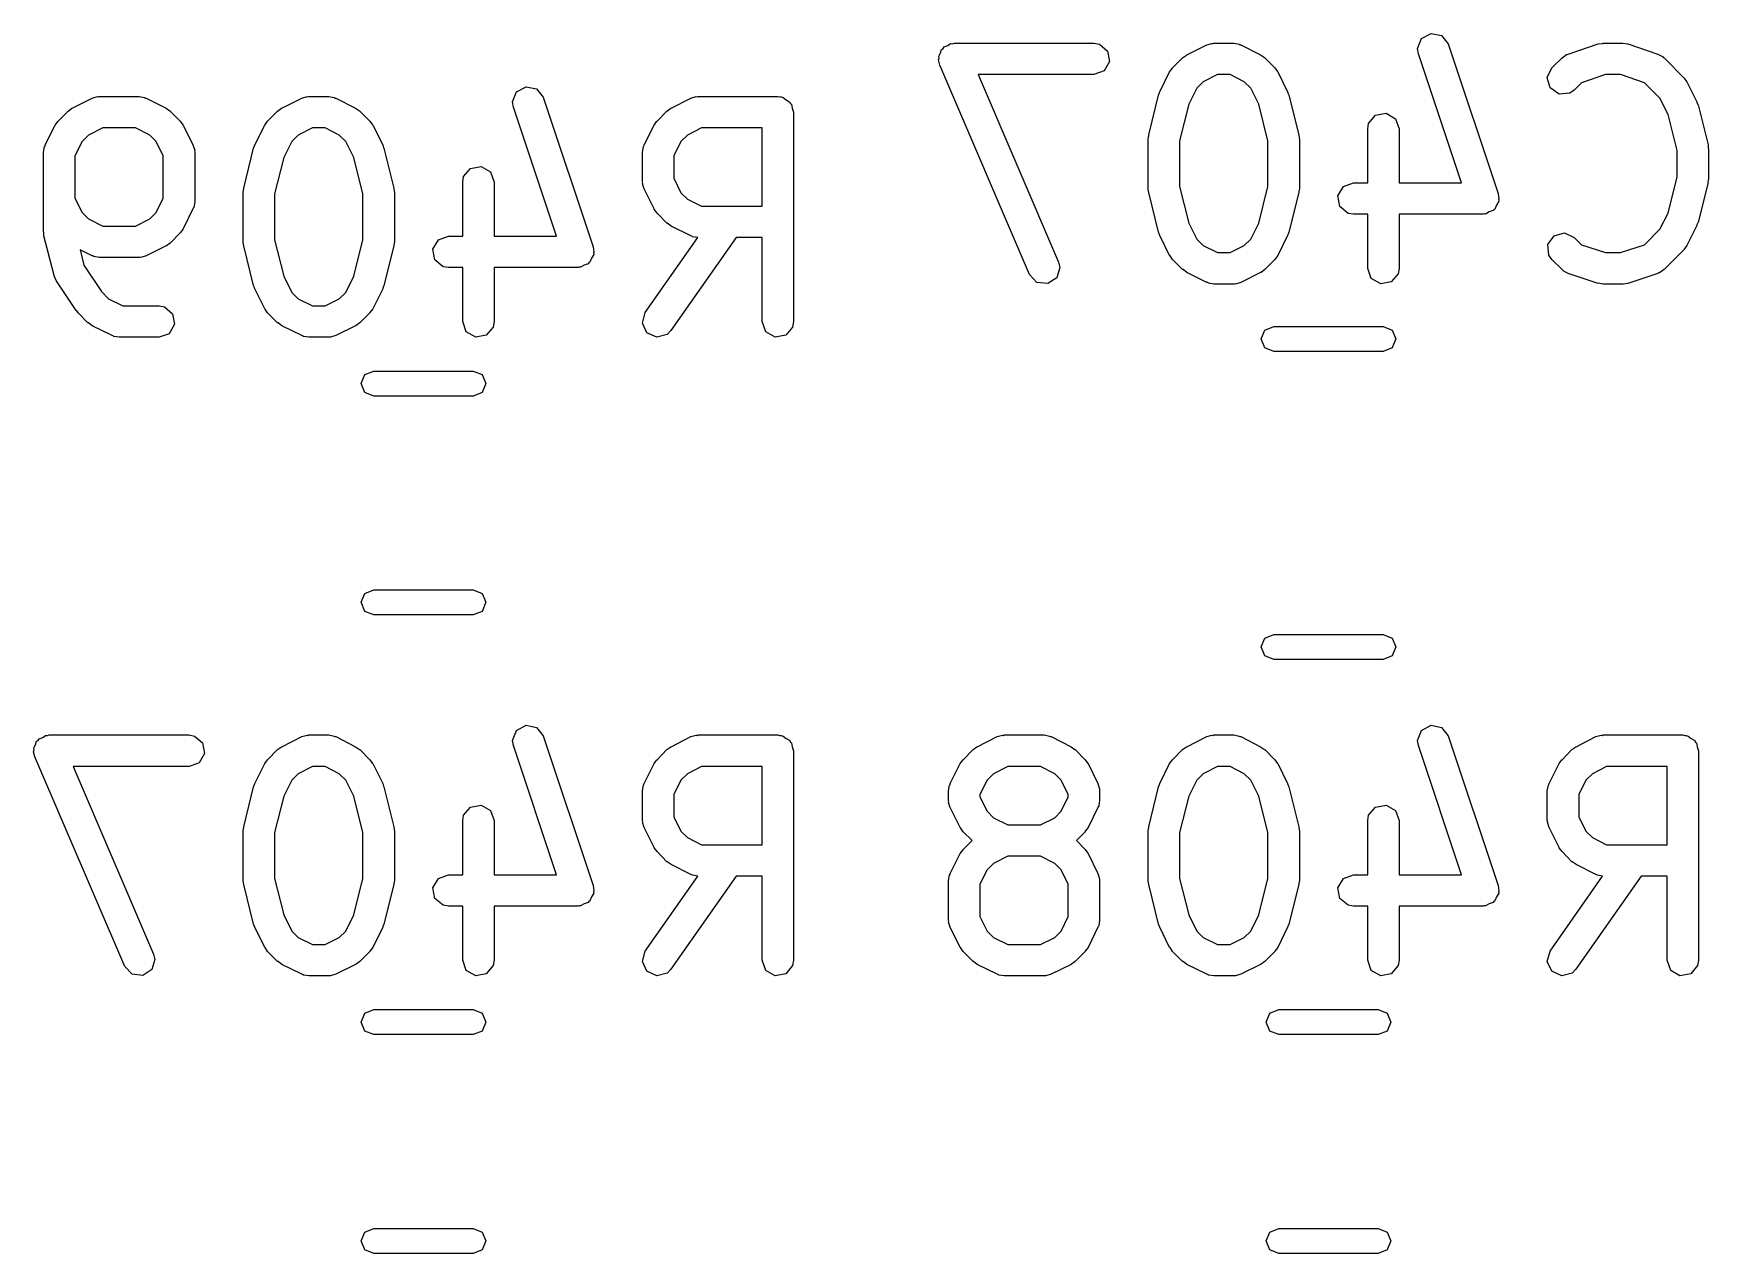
# Model space of a CAD drawing. Extents: x 123.3 to 169.7, y -142.3 to -47.
# Drawn here: x 159.68 to 167.68, y -136.47 to -130.65 of the extents above; entities that cross this region are included whole.
import ezdxf

# ---------------------------------------------------------------- set-up
doc = ezdxf.new("R2010")
doc.units = 0
doc.layers.add('BLACK', color=7, linetype='CONTINUOUS')

msp = doc.modelspace()

# ---------------------------------------------------------------- linework, layer by layer
at = {"layer": 'BLACK', "linetype": 'CONTINUOUS'}
for p, q in [((166.306, -130.673), (166.351, -130.649)), ((166.351, -130.649), (166.401, -130.659)), ((166.401, -130.659), (166.433, -130.699)), ((164.002, -130.757), (164.011, -130.742)), ((164.011, -130.742), (164.016, -130.725)), ((164.016, -130.725), (164.024, -130.721)), ((164.024, -130.721), (164.028, -130.713)), ((164.028, -130.713), (164.045, -130.707)), ((164.045, -130.707), (164.059, -130.697)), ((164.059, -130.697), (164.068, -130.698)), ((164.068, -130.698), (164.076, -130.695)), ((164.076, -130.695), (164.743, -130.695)), ((164.743, -130.695), (164.769, -130.7)), ((164.769, -130.7), (164.808, -130.733)), ((164.808, -130.733), (164.817, -130.783)), ((165.186, -130.751), (165.281, -130.703)), ((165.281, -130.703), (165.306, -130.696)), ((165.306, -130.696), (165.31, -130.697)), ((165.31, -130.697), (165.314, -130.695)), ((165.314, -130.695), (165.41, -130.695)), ((165.41, -130.695), (165.435, -130.7)), ((165.435, -130.7), (165.439, -130.703)), ((165.439, -130.703), (165.443, -130.703)), ((165.443, -130.703), (165.538, -130.751)), ((166.287, -130.721), (166.306, -130.673)), ((166.291, -130.746), (166.287, -130.721)), ((166.496, -131.362), (166.291, -130.746)), ((166.433, -130.699), (166.671, -131.413)), ((167.001, -130.75), (167.005, -130.747)), ((167.005, -130.747), (167.148, -130.699)), ((167.148, -130.699), (167.17, -130.696)), ((167.17, -130.696), (167.172, -130.695)), ((167.172, -130.695), (167.267, -130.695)), ((167.267, -130.695), (167.289, -130.699)), ((167.289, -130.699), (167.29, -130.699)), ((167.29, -130.699), (167.433, -130.747)), ((167.433, -130.747), (167.456, -130.759)), ((164.001, -130.775), (164.004, -130.766)), ((164.007, -130.8), (164.001, -130.775)), ((164.004, -130.766), (164.002, -130.757)), ((164.436, -131.8), (164.007, -130.8)), ((164.791, -130.828), (164.743, -130.845)), ((164.817, -130.783), (164.791, -130.828)), ((165.104, -130.832), (165.118, -130.814)), ((165.118, -130.813), (165.166, -130.765)), ((165.118, -130.814), (165.118, -130.813)), ((165.166, -130.765), (165.184, -130.752)), ((165.184, -130.752), (165.186, -130.751)), ((165.538, -130.751), (165.556, -130.764)), ((165.556, -130.764), (165.558, -130.765)), ((165.558, -130.765), (165.606, -130.813)), ((165.606, -130.813), (165.618, -130.831)), ((166.906, -130.859), (166.928, -130.813)), ((166.928, -130.813), (166.976, -130.765)), ((166.976, -130.765), (166.997, -130.75)), ((166.997, -130.75), (167.001, -130.75)), ((167.456, -130.759), (167.459, -130.763)), ((167.459, -130.763), (167.463, -130.765)), ((167.463, -130.765), (167.558, -130.86)), ((161.988, -130.927), (162.033, -130.903)), ((162.033, -130.903), (162.083, -130.913)), ((164.743, -130.845), (164.19, -130.845)), ((164.19, -130.845), (164.574, -131.741)), ((165.057, -130.927), (165.104, -130.832)), ((165.264, -130.88), (165.233, -130.91)), ((165.332, -130.845), (165.264, -130.88)), ((165.392, -130.845), (165.332, -130.845)), ((165.46, -130.88), (165.392, -130.845)), ((165.491, -130.91), (165.46, -130.88)), ((165.618, -130.831), (165.62, -130.832)), ((165.62, -130.832), (165.667, -130.927)), ((166.92, -130.909), (166.906, -130.859)), ((167.069, -130.884), (167.034, -130.919)), ((167.184, -130.845), (167.069, -130.884)), ((167.255, -130.845), (167.184, -130.845)), ((167.369, -130.884), (167.255, -130.845)), ((167.443, -130.958), (167.369, -130.884)), ((167.558, -130.86), (167.571, -130.879)), ((167.571, -130.879), (167.572, -130.88)), ((167.572, -130.88), (167.62, -130.975)), ((159.868, -131.005), (159.963, -130.957)), ((159.963, -130.957), (159.988, -130.95)), ((159.988, -130.95), (159.992, -130.951)), ((159.992, -130.951), (159.996, -130.949)), ((159.996, -130.949), (160.187, -130.949)), ((160.187, -130.949), (160.213, -130.954)), ((160.213, -130.954), (160.216, -130.957)), ((160.216, -130.957), (160.22, -130.957)), ((160.22, -130.957), (160.316, -131.005)), ((160.868, -131.005), (160.963, -130.957)), ((160.963, -130.957), (160.988, -130.95)), ((160.988, -130.95), (160.992, -130.951)), ((160.992, -130.951), (160.996, -130.949)), ((160.996, -130.949), (161.092, -130.949)), ((161.092, -130.949), (161.117, -130.954)), ((161.117, -130.954), (161.121, -130.957)), ((161.121, -130.957), (161.125, -130.957)), ((161.125, -130.957), (161.22, -131.005)), ((161.969, -130.975), (161.988, -130.927)), ((161.973, -131), (161.969, -130.975)), ((162.083, -130.913), (162.115, -130.953)), ((162.115, -130.953), (162.353, -131.667)), ((162.725, -131.005), (162.82, -130.957)), ((162.82, -130.957), (162.845, -130.95)), ((162.845, -130.95), (162.849, -130.951)), ((162.849, -130.951), (162.854, -130.949)), ((162.854, -130.949), (163.234, -130.949)), ((163.234, -130.949), (163.244, -130.951)), ((163.244, -130.951), (163.248, -130.951)), ((163.248, -130.951), (163.25, -130.952)), ((163.25, -130.952), (163.26, -130.954)), ((163.26, -130.954), (163.275, -130.966)), ((163.275, -130.966), (163.292, -130.976)), ((163.292, -130.976), (163.294, -130.983)), ((163.294, -130.983), (163.299, -130.987)), ((163.299, -130.987), (163.303, -131.006)), ((165.004, -131.133), (165.051, -130.943)), ((165.051, -130.943), (165.056, -130.931)), ((165.056, -130.931), (165.057, -130.927)), ((165.195, -130.987), (165.151, -131.161)), ((165.233, -130.91), (165.195, -130.987)), ((165.529, -130.987), (165.491, -130.91)), ((165.573, -131.161), (165.529, -130.987)), ((165.667, -130.927), (165.671, -130.94)), ((165.671, -130.94), (165.673, -130.943)), ((165.673, -130.943), (165.72, -131.133)), ((166.962, -130.938), (166.92, -130.909)), ((167.013, -130.934), (166.962, -130.938)), ((167.034, -130.919), (167.013, -130.934)), ((167.482, -131.035), (167.443, -130.958)), ((167.62, -130.975), (167.623, -130.987)), ((167.623, -130.987), (167.625, -130.99)), ((159.786, -131.086), (159.8, -131.068)), ((159.8, -131.067), (159.848, -131.019)), ((159.8, -131.068), (159.8, -131.067)), ((159.848, -131.019), (159.866, -131.006)), ((159.866, -131.006), (159.868, -131.005)), ((160.316, -131.005), (160.334, -131.018)), ((160.334, -131.018), (160.335, -131.019)), ((160.335, -131.019), (160.383, -131.067)), ((160.383, -131.067), (160.396, -131.085)), ((160.786, -131.086), (160.8, -131.068)), ((160.8, -131.067), (160.848, -131.019)), ((160.8, -131.068), (160.8, -131.067)), ((160.848, -131.019), (160.866, -131.006)), ((160.866, -131.006), (160.868, -131.005)), ((161.22, -131.005), (161.238, -131.018)), ((161.238, -131.018), (161.24, -131.019)), ((161.24, -131.019), (161.288, -131.067)), ((161.288, -131.067), (161.3, -131.085)), ((162.178, -131.616), (161.973, -131)), ((162.644, -131.086), (162.657, -131.068)), ((162.657, -131.068), (162.658, -131.067)), ((162.658, -131.067), (162.705, -131.019)), ((162.705, -131.019), (162.724, -131.006)), ((162.724, -131.006), (162.725, -131.005)), ((163.303, -131.006), (163.309, -131.024)), ((163.309, -131.024), (163.309, -132.024)), ((166.053, -131.078), (166.086, -131.039)), ((166.086, -131.039), (166.137, -131.03)), ((166.137, -131.03), (166.181, -131.056)), ((166.181, -131.056), (166.199, -131.104)), ((167.525, -131.208), (167.482, -131.035)), ((167.625, -130.99), (167.673, -131.181)), ((159.739, -131.181), (159.786, -131.086)), ((159.946, -131.134), (159.915, -131.164)), ((160.014, -131.099), (159.946, -131.134)), ((160.169, -131.099), (160.014, -131.099)), ((160.238, -131.134), (160.169, -131.099)), ((160.268, -131.164), (160.238, -131.134)), ((160.396, -131.085), (160.397, -131.086)), ((160.397, -131.086), (160.444, -131.181)), ((160.739, -131.181), (160.786, -131.086)), ((160.946, -131.134), (160.915, -131.164)), ((161.014, -131.099), (160.946, -131.134)), ((161.074, -131.099), (161.014, -131.099)), ((161.142, -131.134), (161.074, -131.099)), ((161.173, -131.164), (161.142, -131.134)), ((161.3, -131.085), (161.302, -131.086)), ((161.302, -131.086), (161.349, -131.181)), ((162.596, -131.181), (162.644, -131.086)), ((162.803, -131.134), (162.772, -131.164)), ((162.871, -131.099), (162.803, -131.134)), ((163.159, -131.099), (162.871, -131.099)), ((163.159, -131.473), (163.159, -131.099)), ((165.001, -131.151), (165.004, -131.137)), ((165.004, -131.137), (165.004, -131.133)), ((165.72, -131.133), (165.722, -131.148)), ((165.722, -131.148), (165.723, -131.151)), ((166.049, -131.104), (166.053, -131.078)), ((166.049, -131.362), (166.049, -131.104)), ((166.199, -131.104), (166.199, -131.362)), ((159.731, -131.215), (159.735, -131.189)), ((159.731, -131.596), (159.731, -131.215)), ((159.735, -131.189), (159.738, -131.186)), ((159.738, -131.186), (159.739, -131.181)), ((159.915, -131.164), (159.881, -131.233)), ((160.302, -131.233), (160.268, -131.164)), ((160.444, -131.181), (160.452, -131.206)), ((160.452, -131.206), (160.451, -131.211)), ((160.451, -131.211), (160.452, -131.215)), ((160.452, -131.215), (160.452, -131.453)), ((160.686, -131.387), (160.733, -131.197)), ((160.733, -131.197), (160.738, -131.185)), ((160.738, -131.185), (160.739, -131.181)), ((160.915, -131.164), (160.877, -131.241)), ((161.211, -131.241), (161.173, -131.164)), ((161.349, -131.181), (161.353, -131.194)), ((161.353, -131.194), (161.355, -131.197)), ((161.355, -131.197), (161.402, -131.387)), ((162.588, -131.215), (162.593, -131.189)), ((162.588, -131.358), (162.588, -131.215)), ((162.593, -131.189), (162.595, -131.186)), ((162.595, -131.186), (162.596, -131.181)), ((162.772, -131.164), (162.738, -131.233)), ((165.001, -131.389), (165.001, -131.151)), ((165.151, -131.161), (165.151, -131.38)), ((165.573, -131.38), (165.573, -131.161)), ((165.723, -131.151), (165.723, -131.389)), ((167.525, -131.333), (167.525, -131.208)), ((167.673, -131.181), (167.674, -131.196)), ((167.674, -131.196), (167.675, -131.199)), ((167.675, -131.199), (167.675, -131.342)), ((159.881, -131.233), (159.881, -131.435)), ((160.302, -131.435), (160.302, -131.233)), ((160.877, -131.241), (160.833, -131.415)), ((161.255, -131.415), (161.211, -131.241)), ((161.735, -131.332), (161.768, -131.293)), ((161.768, -131.293), (161.819, -131.284)), ((161.819, -131.284), (161.863, -131.31)), ((162.738, -131.233), (162.738, -131.34)), ((160.686, -131.391), (160.686, -131.387)), ((161.402, -131.387), (161.404, -131.402)), ((161.731, -131.358), (161.735, -131.332)), ((161.731, -131.616), (161.731, -131.358)), ((161.863, -131.31), (161.881, -131.358)), ((161.881, -131.358), (161.881, -131.616)), ((162.59, -131.362), (162.588, -131.358)), ((162.589, -131.366), (162.59, -131.362)), ((162.596, -131.391), (162.589, -131.366)), ((162.738, -131.34), (162.772, -131.409)), ((165.151, -131.38), (165.195, -131.554)), ((165.529, -131.554), (165.573, -131.38)), ((165.907, -131.424), (165.933, -131.38)), ((165.933, -131.38), (165.981, -131.362)), ((165.981, -131.362), (166.049, -131.362)), ((166.199, -131.362), (166.496, -131.362)), ((167.482, -131.506), (167.525, -131.333)), ((167.673, -131.36), (167.625, -131.55)), ((167.675, -131.342), (167.672, -131.357)), ((167.672, -131.357), (167.673, -131.36)), ((159.881, -131.435), (159.915, -131.504)), ((160.268, -131.504), (160.302, -131.435)), ((160.452, -131.453), (160.448, -131.479)), ((160.683, -131.405), (160.686, -131.391)), ((160.683, -131.643), (160.683, -131.405)), ((160.833, -131.415), (160.833, -131.634)), ((161.255, -131.634), (161.255, -131.415)), ((161.404, -131.402), (161.405, -131.405)), ((161.405, -131.405), (161.405, -131.643)), ((162.644, -131.486), (162.596, -131.391)), ((162.772, -131.409), (162.803, -131.439)), ((162.803, -131.439), (162.871, -131.473)), ((165.002, -131.393), (165.001, -131.389)), ((165.004, -131.408), (165.002, -131.393)), ((165.051, -131.598), (165.004, -131.408)), ((165.72, -131.408), (165.673, -131.598)), ((165.723, -131.389), (165.72, -131.404)), ((165.72, -131.404), (165.72, -131.408)), ((165.916, -131.475), (165.907, -131.424)), ((166.664, -131.468), (166.656, -131.487)), ((166.674, -131.45), (166.664, -131.468)), ((166.671, -131.413), (166.675, -131.439)), ((166.675, -131.439), (166.673, -131.444)), ((166.673, -131.444), (166.674, -131.45)), ((159.915, -131.504), (159.946, -131.534)), ((159.946, -131.534), (160.014, -131.568)), ((160.169, -131.568), (160.238, -131.534)), ((160.238, -131.534), (160.268, -131.504)), ((160.444, -131.486), (160.397, -131.582)), ((160.445, -131.482), (160.444, -131.486)), ((160.448, -131.479), (160.445, -131.482)), ((162.645, -131.488), (162.644, -131.486)), ((162.658, -131.506), (162.645, -131.488)), ((162.705, -131.554), (162.658, -131.506)), ((162.871, -131.473), (163.159, -131.473)), ((165.955, -131.508), (165.916, -131.475)), ((165.981, -131.512), (165.955, -131.508)), ((166.049, -131.512), (165.981, -131.512)), ((166.049, -131.77), (166.049, -131.512)), ((166.6, -131.512), (166.199, -131.512)), ((166.199, -131.512), (166.199, -131.77)), ((166.605, -131.51), (166.6, -131.512)), ((166.611, -131.511), (166.605, -131.51)), ((166.629, -131.501), (166.611, -131.511)), ((166.648, -131.494), (166.629, -131.501)), ((166.651, -131.49), (166.648, -131.494)), ((166.656, -131.487), (166.651, -131.49)), ((167.443, -131.583), (167.482, -131.506)), ((159.732, -131.599), (159.731, -131.596)), ((159.733, -131.614), (159.732, -131.599)), ((159.781, -131.804), (159.733, -131.614)), ((160.014, -131.568), (160.169, -131.568)), ((160.383, -131.601), (160.335, -131.649)), ((160.397, -131.582), (160.383, -131.6)), ((160.383, -131.6), (160.383, -131.601)), ((161.615, -131.634), (161.663, -131.616)), ((161.663, -131.616), (161.731, -131.616)), ((161.881, -131.616), (162.178, -131.616)), ((162.602, -131.981), (162.852, -131.623)), ((162.707, -131.554), (162.705, -131.554)), ((162.725, -131.568), (162.707, -131.554)), ((163.035, -131.623), (162.724, -132.067)), ((162.82, -131.615), (162.725, -131.568)), ((162.824, -131.616), (162.82, -131.615)), ((162.828, -131.619), (162.824, -131.616)), ((162.852, -131.623), (162.828, -131.619)), ((163.159, -131.623), (163.035, -131.623)), ((163.159, -132.024), (163.159, -131.623)), ((165.053, -131.601), (165.051, -131.598)), ((165.057, -131.613), (165.053, -131.601)), ((165.104, -131.709), (165.057, -131.613)), ((165.195, -131.554), (165.233, -131.631)), ((165.491, -131.631), (165.529, -131.554)), ((165.667, -131.613), (165.62, -131.709)), ((165.668, -131.61), (165.667, -131.613)), ((165.673, -131.598), (165.668, -131.61)), ((166.909, -131.656), (166.938, -131.614)), ((166.938, -131.614), (166.988, -131.6)), ((166.988, -131.6), (167.034, -131.622)), ((167.034, -131.622), (167.069, -131.657)), ((167.369, -131.657), (167.443, -131.583)), ((167.62, -131.566), (167.572, -131.661)), ((167.625, -131.55), (167.62, -131.562)), ((167.62, -131.562), (167.62, -131.566)), ((159.963, -131.711), (159.905, -131.681)), ((159.905, -131.681), (159.923, -131.755)), ((160.316, -131.663), (160.22, -131.711)), ((160.317, -131.662), (160.316, -131.663)), ((160.335, -131.649), (160.317, -131.662)), ((160.684, -131.647), (160.683, -131.643)), ((160.686, -131.662), (160.684, -131.647)), ((160.733, -131.852), (160.686, -131.662)), ((160.833, -131.634), (160.877, -131.808)), ((161.211, -131.808), (161.255, -131.634)), ((161.402, -131.662), (161.355, -131.852)), ((161.405, -131.643), (161.402, -131.658)), ((161.402, -131.658), (161.402, -131.662)), ((161.589, -131.678), (161.615, -131.634)), ((161.598, -131.729), (161.589, -131.678)), ((162.356, -131.704), (162.346, -131.722)), ((162.353, -131.667), (162.357, -131.693)), ((162.357, -131.693), (162.355, -131.698)), ((162.355, -131.698), (162.356, -131.704)), ((165.233, -131.631), (165.264, -131.661)), ((165.264, -131.661), (165.332, -131.695)), ((165.332, -131.695), (165.392, -131.695)), ((165.392, -131.695), (165.46, -131.661)), ((165.46, -131.661), (165.491, -131.631)), ((166.913, -131.707), (166.909, -131.656)), ((166.928, -131.728), (166.913, -131.707)), ((167.069, -131.657), (167.184, -131.695)), ((167.184, -131.695), (167.255, -131.695)), ((167.255, -131.695), (167.369, -131.657)), ((167.558, -131.681), (167.463, -131.776)), ((167.559, -131.679), (167.558, -131.681)), ((167.572, -131.661), (167.559, -131.679)), ((159.923, -131.755), (160.007, -131.881)), ((159.967, -131.711), (159.963, -131.711)), ((159.971, -131.714), (159.967, -131.711)), ((159.996, -131.718), (159.971, -131.714)), ((160.187, -131.718), (159.996, -131.718)), ((160.191, -131.717), (160.187, -131.718)), ((160.195, -131.718), (160.191, -131.717)), ((160.22, -131.711), (160.195, -131.718)), ((161.637, -131.762), (161.598, -131.729)), ((161.663, -131.766), (161.637, -131.762)), ((161.731, -131.766), (161.663, -131.766)), ((161.731, -132.024), (161.731, -131.766)), ((162.282, -131.766), (161.881, -131.766)), ((161.881, -131.766), (161.881, -132.024)), ((162.287, -131.764), (162.282, -131.766)), ((162.293, -131.765), (162.287, -131.764)), ((162.311, -131.755), (162.293, -131.765)), ((162.33, -131.749), (162.311, -131.755)), ((162.333, -131.744), (162.33, -131.749)), ((162.338, -131.741), (162.333, -131.744)), ((162.346, -131.722), (162.338, -131.741)), ((164.58, -131.766), (164.565, -131.815)), ((164.574, -131.741), (164.58, -131.766)), ((165.106, -131.71), (165.104, -131.709)), ((165.118, -131.728), (165.106, -131.71)), ((165.166, -131.776), (165.118, -131.728)), ((165.168, -131.776), (165.166, -131.776)), ((165.186, -131.79), (165.168, -131.776)), ((165.558, -131.776), (165.54, -131.789)), ((165.606, -131.728), (165.558, -131.776)), ((165.62, -131.709), (165.606, -131.727)), ((165.606, -131.727), (165.606, -131.728)), ((166.066, -131.819), (166.049, -131.77)), ((166.199, -131.77), (166.194, -131.796)), ((166.976, -131.776), (166.928, -131.728)), ((166.98, -131.778), (166.976, -131.776)), ((166.982, -131.782), (166.98, -131.778)), ((167.005, -131.794), (166.982, -131.782)), ((167.463, -131.776), (167.441, -131.791)), ((159.781, -131.805), (159.781, -131.804)), ((159.791, -131.828), (159.781, -131.805)), ((159.886, -131.971), (159.791, -131.828)), ((160.735, -131.855), (160.733, -131.852)), ((160.739, -131.867), (160.735, -131.855)), ((160.786, -131.963), (160.739, -131.867)), ((160.877, -131.808), (160.915, -131.885)), ((161.173, -131.885), (161.211, -131.808)), ((161.349, -131.867), (161.302, -131.963)), ((161.35, -131.864), (161.349, -131.867)), ((161.355, -131.852), (161.35, -131.864)), ((164.471, -131.837), (164.436, -131.8)), ((164.522, -131.843), (164.471, -131.837)), ((164.565, -131.815), (164.522, -131.843)), ((165.281, -131.837), (165.186, -131.79)), ((165.285, -131.838), (165.281, -131.837)), ((165.289, -131.841), (165.285, -131.838)), ((165.314, -131.845), (165.289, -131.841)), ((165.41, -131.845), (165.314, -131.845)), ((165.414, -131.844), (165.41, -131.845)), ((165.418, -131.845), (165.414, -131.844)), ((165.443, -131.837), (165.418, -131.845)), ((165.538, -131.79), (165.443, -131.837)), ((165.54, -131.789), (165.538, -131.79)), ((166.111, -131.844), (166.066, -131.819)), ((166.161, -131.835), (166.111, -131.844)), ((166.194, -131.796), (166.161, -131.835)), ((167.148, -131.842), (167.005, -131.794)), ((167.149, -131.841), (167.148, -131.842)), ((167.172, -131.845), (167.149, -131.841)), ((167.267, -131.845), (167.172, -131.845)), ((167.268, -131.845), (167.267, -131.845)), ((167.29, -131.842), (167.268, -131.845)), ((167.433, -131.794), (167.29, -131.842)), ((167.437, -131.791), (167.433, -131.794)), ((167.441, -131.791), (167.437, -131.791)), ((160.007, -131.881), (160.041, -131.915)), ((160.041, -131.915), (160.109, -131.949)), ((160.915, -131.885), (160.946, -131.915)), ((160.946, -131.915), (161.014, -131.949)), ((161.074, -131.949), (161.142, -131.915)), ((161.142, -131.915), (161.173, -131.885)), ((159.889, -131.973), (159.886, -131.971)), ((159.896, -131.982), (159.889, -131.973)), ((159.943, -132.03), (159.896, -131.982)), ((160.109, -131.949), (160.282, -131.949)), ((160.282, -131.949), (160.308, -131.954)), ((160.308, -131.954), (160.347, -131.987)), ((160.347, -131.987), (160.356, -132.037)), ((160.788, -131.964), (160.786, -131.963)), ((160.8, -131.982), (160.788, -131.964)), ((160.848, -132.03), (160.8, -131.982)), ((161.014, -131.949), (161.074, -131.949)), ((161.288, -131.982), (161.24, -132.03)), ((161.302, -131.963), (161.288, -131.981)), ((161.288, -131.981), (161.288, -131.982)), ((161.748, -132.073), (161.731, -132.024)), ((161.881, -132.024), (161.876, -132.05)), ((162.588, -132.031), (162.602, -131.981)), ((163.177, -132.073), (163.159, -132.024)), ((163.309, -132.024), (163.305, -132.05)), ((159.945, -132.03), (159.943, -132.03)), ((159.963, -132.044), (159.945, -132.03)), ((160.058, -132.091), (159.963, -132.044)), ((160.063, -132.092), (160.058, -132.091)), ((160.066, -132.095), (160.063, -132.092)), ((160.092, -132.099), (160.066, -132.095)), ((160.282, -132.099), (160.092, -132.099)), ((160.33, -132.082), (160.282, -132.099)), ((160.356, -132.037), (160.33, -132.082)), ((160.85, -132.03), (160.848, -132.03)), ((160.868, -132.044), (160.85, -132.03)), ((160.963, -132.091), (160.868, -132.044)), ((160.967, -132.092), (160.963, -132.091)), ((160.971, -132.095), (160.967, -132.092)), ((160.996, -132.099), (160.971, -132.095)), ((161.092, -132.099), (160.996, -132.099)), ((161.096, -132.098), (161.092, -132.099)), ((161.1, -132.099), (161.096, -132.098)), ((161.125, -132.091), (161.1, -132.099)), ((161.22, -132.044), (161.125, -132.091)), ((161.222, -132.043), (161.22, -132.044)), ((161.24, -132.03), (161.222, -132.043)), ((161.793, -132.098), (161.748, -132.073)), ((161.843, -132.089), (161.793, -132.098)), ((161.876, -132.05), (161.843, -132.089)), ((162.61, -132.077), (162.588, -132.031)), ((162.657, -132.099), (162.61, -132.077)), ((162.706, -132.086), (162.657, -132.099)), ((162.724, -132.067), (162.706, -132.086)), ((163.221, -132.098), (163.177, -132.073)), ((163.272, -132.089), (163.221, -132.098)), ((163.305, -132.05), (163.272, -132.089)), ((165.541, -132.107), (165.558, -132.065)), ((165.558, -132.149), (165.541, -132.107)), ((165.558, -132.065), (165.601, -132.047)), ((165.601, -132.047), (166.123, -132.047)), ((166.123, -132.047), (166.166, -132.065)), ((166.166, -132.065), (166.183, -132.107)), ((166.183, -132.107), (166.166, -132.149)), ((165.601, -132.167), (165.558, -132.149)), ((166.123, -132.167), (165.601, -132.167)), ((166.166, -132.149), (166.123, -132.167)), ((161.264, -132.277), (161.307, -132.26)), ((161.307, -132.26), (161.781, -132.26)), ((161.781, -132.26), (161.824, -132.277)), ((161.247, -132.32), (161.264, -132.277)), ((161.264, -132.362), (161.247, -132.32)), ((161.824, -132.277), (161.841, -132.32)), ((161.841, -132.32), (161.824, -132.362)), ((161.307, -132.38), (161.264, -132.362)), ((161.781, -132.38), (161.307, -132.38)), ((161.824, -132.362), (161.781, -132.38)), ((161.264, -133.322), (161.307, -133.304)), ((161.307, -133.304), (161.781, -133.304)), ((161.781, -133.304), (161.824, -133.322)), ((161.247, -133.364), (161.264, -133.322)), ((161.264, -133.407), (161.247, -133.364)), ((161.824, -133.322), (161.841, -133.364)), ((161.841, -133.364), (161.824, -133.407)), ((161.307, -133.424), (161.264, -133.407)), ((161.781, -133.424), (161.307, -133.424)), ((161.824, -133.407), (161.781, -133.424)), ((165.541, -133.577), (165.558, -133.535)), ((165.558, -133.535), (165.601, -133.517)), ((165.601, -133.517), (166.123, -133.517)), ((166.123, -133.517), (166.166, -133.535)), ((166.166, -133.535), (166.183, -133.577)), ((165.558, -133.619), (165.541, -133.577)), ((165.601, -133.637), (165.558, -133.619)), ((166.166, -133.619), (166.123, -133.637)), ((166.183, -133.577), (166.166, -133.619)), ((166.123, -133.637), (165.601, -133.637)), ((159.698, -134.027), (159.706, -134.023)), ((159.706, -134.023), (159.71, -134.015)), ((159.71, -134.015), (159.727, -134.009)), ((159.727, -134.009), (159.741, -133.999)), ((159.741, -133.999), (159.75, -134)), ((159.75, -134), (159.758, -133.997)), ((159.758, -133.997), (160.425, -133.997)), ((160.425, -133.997), (160.451, -134.002)), ((160.451, -134.002), (160.49, -134.035)), ((160.868, -134.053), (160.963, -134.005)), ((160.963, -134.005), (160.988, -133.998)), ((160.988, -133.998), (160.992, -133.999)), ((160.992, -133.999), (160.996, -133.997)), ((160.996, -133.997), (161.092, -133.997)), ((161.092, -133.997), (161.117, -134.002)), ((161.117, -134.002), (161.121, -134.005)), ((161.121, -134.005), (161.125, -134.005)), ((161.125, -134.005), (161.22, -134.053)), ((161.969, -134.023), (161.988, -133.975)), ((161.973, -134.048), (161.969, -134.023)), ((161.988, -133.975), (162.033, -133.951)), ((162.033, -133.951), (162.083, -133.961)), ((162.083, -133.961), (162.115, -134.001)), ((162.115, -134.001), (162.353, -134.715)), ((162.725, -134.053), (162.82, -134.005)), ((162.82, -134.005), (162.845, -133.998)), ((162.845, -133.998), (162.849, -133.999)), ((162.849, -133.999), (162.854, -133.997)), ((162.854, -133.997), (163.234, -133.997)), ((163.234, -133.997), (163.244, -133.999)), ((163.244, -133.999), (163.248, -133.999)), ((163.248, -133.999), (163.25, -134)), ((163.25, -134), (163.26, -134.002)), ((163.26, -134.002), (163.275, -134.014)), ((163.275, -134.014), (163.292, -134.024)), ((163.292, -134.024), (163.294, -134.031)), ((164.186, -134.053), (164.281, -134.005)), ((164.281, -134.005), (164.306, -133.998)), ((164.306, -133.998), (164.31, -133.999)), ((164.31, -133.999), (164.314, -133.997)), ((164.314, -133.997), (164.505, -133.997)), ((164.505, -133.997), (164.531, -134.002)), ((164.531, -134.002), (164.534, -134.005)), ((164.534, -134.005), (164.538, -134.005)), ((164.538, -134.005), (164.634, -134.053)), ((165.186, -134.053), (165.281, -134.005)), ((165.281, -134.005), (165.306, -133.998)), ((165.306, -133.998), (165.31, -133.999)), ((165.31, -133.999), (165.314, -133.997)), ((165.314, -133.997), (165.41, -133.997)), ((165.41, -133.997), (165.435, -134.002)), ((165.435, -134.002), (165.439, -134.005)), ((165.439, -134.005), (165.443, -134.005)), ((165.443, -134.005), (165.538, -134.053)), ((166.287, -134.023), (166.306, -133.975)), ((166.291, -134.048), (166.287, -134.023)), ((166.306, -133.975), (166.351, -133.951)), ((166.351, -133.951), (166.401, -133.961)), ((166.401, -133.961), (166.433, -134.001)), ((166.433, -134.001), (166.671, -134.715)), ((167.043, -134.053), (167.138, -134.005)), ((167.138, -134.005), (167.163, -133.998)), ((167.163, -133.998), (167.167, -133.999)), ((167.167, -133.999), (167.172, -133.997)), ((167.172, -133.997), (167.552, -133.997)), ((167.552, -133.997), (167.562, -133.999)), ((167.562, -133.999), (167.565, -133.999)), ((167.565, -133.999), (167.568, -134)), ((167.568, -134), (167.578, -134.002)), ((167.578, -134.002), (167.593, -134.014)), ((167.593, -134.014), (167.61, -134.024)), ((167.61, -134.024), (167.612, -134.031)), ((159.683, -134.077), (159.686, -134.068)), ((159.689, -134.102), (159.683, -134.077)), ((159.684, -134.059), (159.693, -134.044)), ((159.686, -134.068), (159.684, -134.059)), ((160.118, -135.102), (159.689, -134.102)), ((159.693, -134.044), (159.698, -134.027)), ((160.499, -134.085), (160.473, -134.13)), ((160.49, -134.035), (160.499, -134.085)), ((160.8, -134.115), (160.848, -134.067)), ((160.848, -134.067), (160.866, -134.054)), ((160.866, -134.054), (160.868, -134.053)), ((161.22, -134.053), (161.238, -134.066)), ((161.238, -134.066), (161.24, -134.067)), ((161.24, -134.067), (161.288, -134.115)), ((162.178, -134.664), (161.973, -134.048)), ((162.658, -134.115), (162.705, -134.067)), ((162.705, -134.067), (162.724, -134.054)), ((162.724, -134.054), (162.725, -134.053)), ((163.294, -134.031), (163.299, -134.035)), ((163.299, -134.035), (163.303, -134.054)), ((163.303, -134.054), (163.309, -134.072)), ((163.309, -134.072), (163.309, -135.072)), ((164.118, -134.115), (164.166, -134.067)), ((164.166, -134.067), (164.184, -134.054)), ((164.184, -134.054), (164.186, -134.053)), ((164.634, -134.053), (164.652, -134.066)), ((164.652, -134.066), (164.653, -134.067)), ((164.653, -134.067), (164.701, -134.115)), ((165.118, -134.115), (165.166, -134.067)), ((165.166, -134.067), (165.184, -134.054)), ((165.184, -134.054), (165.186, -134.053)), ((165.538, -134.053), (165.556, -134.066)), ((165.556, -134.066), (165.558, -134.067)), ((165.558, -134.067), (165.606, -134.115)), ((166.496, -134.664), (166.291, -134.048)), ((166.976, -134.115), (167.023, -134.067)), ((167.023, -134.067), (167.042, -134.054)), ((167.042, -134.054), (167.043, -134.053)), ((167.612, -134.031), (167.617, -134.035)), ((167.617, -134.035), (167.621, -134.054)), ((167.621, -134.054), (167.627, -134.072)), ((167.627, -134.072), (167.627, -135.072)), ((160.425, -134.147), (159.872, -134.147)), ((159.872, -134.147), (160.256, -135.043)), ((160.473, -134.13), (160.425, -134.147)), ((160.739, -134.229), (160.786, -134.134)), ((160.786, -134.134), (160.8, -134.116)), ((160.8, -134.116), (160.8, -134.115)), ((160.946, -134.182), (160.915, -134.212)), ((161.014, -134.147), (160.946, -134.182)), ((161.074, -134.147), (161.014, -134.147)), ((161.142, -134.182), (161.074, -134.147)), ((161.173, -134.212), (161.142, -134.182)), ((161.288, -134.115), (161.3, -134.133)), ((161.3, -134.133), (161.302, -134.134)), ((161.302, -134.134), (161.349, -134.229)), ((162.596, -134.229), (162.644, -134.134)), ((162.644, -134.134), (162.657, -134.116)), ((162.657, -134.116), (162.658, -134.115)), ((162.803, -134.182), (162.772, -134.212)), ((162.871, -134.147), (162.803, -134.182)), ((163.159, -134.147), (162.871, -134.147)), ((163.159, -134.521), (163.159, -134.147)), ((164.057, -134.229), (164.104, -134.134)), ((164.104, -134.134), (164.118, -134.116)), ((164.118, -134.116), (164.118, -134.115)), ((164.264, -134.182), (164.233, -134.212)), ((164.332, -134.147), (164.264, -134.182)), ((164.487, -134.147), (164.332, -134.147)), ((164.556, -134.182), (164.487, -134.147)), ((164.586, -134.212), (164.556, -134.182)), ((164.701, -134.115), (164.714, -134.133)), ((164.714, -134.133), (164.715, -134.134)), ((164.715, -134.134), (164.762, -134.229)), ((165.057, -134.229), (165.104, -134.134)), ((165.104, -134.134), (165.118, -134.116)), ((165.118, -134.116), (165.118, -134.115)), ((165.264, -134.182), (165.233, -134.212)), ((165.332, -134.147), (165.264, -134.182)), ((165.392, -134.147), (165.332, -134.147)), ((165.46, -134.182), (165.392, -134.147)), ((165.491, -134.212), (165.46, -134.182)), ((165.606, -134.115), (165.618, -134.133)), ((165.618, -134.133), (165.62, -134.134)), ((165.62, -134.134), (165.667, -134.229)), ((166.914, -134.229), (166.962, -134.134)), ((166.962, -134.134), (166.975, -134.116)), ((166.975, -134.116), (166.976, -134.115)), ((167.121, -134.182), (167.09, -134.212)), ((167.189, -134.147), (167.121, -134.182)), ((167.477, -134.147), (167.189, -134.147)), ((167.477, -134.521), (167.477, -134.147)), ((160.686, -134.435), (160.733, -134.245)), ((160.733, -134.245), (160.738, -134.233)), ((160.738, -134.233), (160.739, -134.229)), ((160.915, -134.212), (160.877, -134.289)), ((161.211, -134.289), (161.173, -134.212)), ((161.349, -134.229), (161.353, -134.242)), ((161.353, -134.242), (161.355, -134.245)), ((161.355, -134.245), (161.402, -134.435)), ((162.588, -134.263), (162.593, -134.237)), ((162.588, -134.406), (162.588, -134.263)), ((162.593, -134.237), (162.595, -134.234)), ((162.595, -134.234), (162.596, -134.229)), ((162.772, -134.212), (162.738, -134.281)), ((164.049, -134.263), (164.053, -134.237)), ((164.049, -134.31), (164.049, -134.263)), ((164.053, -134.237), (164.056, -134.234)), ((164.056, -134.234), (164.057, -134.229)), ((164.233, -134.212), (164.199, -134.281)), ((164.62, -134.281), (164.586, -134.212)), ((164.762, -134.229), (164.77, -134.254)), ((164.77, -134.254), (164.769, -134.259)), ((164.769, -134.259), (164.77, -134.263)), ((164.77, -134.263), (164.77, -134.31)), ((165.004, -134.435), (165.051, -134.245)), ((165.051, -134.245), (165.056, -134.233)), ((165.056, -134.233), (165.057, -134.229)), ((165.233, -134.212), (165.195, -134.289)), ((165.529, -134.289), (165.491, -134.212)), ((165.667, -134.229), (165.671, -134.242)), ((165.671, -134.242), (165.673, -134.245)), ((165.673, -134.245), (165.72, -134.435)), ((166.906, -134.263), (166.911, -134.237)), ((166.906, -134.406), (166.906, -134.263)), ((166.911, -134.237), (166.913, -134.234)), ((166.913, -134.234), (166.914, -134.229)), ((167.09, -134.212), (167.056, -134.281)), ((160.877, -134.289), (160.833, -134.463)), ((161.255, -134.463), (161.211, -134.289)), ((161.735, -134.38), (161.768, -134.341)), ((161.768, -134.341), (161.819, -134.332)), ((161.819, -134.332), (161.863, -134.358)), ((162.738, -134.281), (162.738, -134.388)), ((164.05, -134.315), (164.049, -134.31)), ((164.049, -134.319), (164.05, -134.315)), ((164.057, -134.344), (164.049, -134.319)), ((164.104, -134.439), (164.057, -134.344)), ((164.199, -134.281), (164.199, -134.293)), ((164.199, -134.293), (164.233, -134.361)), ((164.586, -134.361), (164.62, -134.293)), ((164.62, -134.293), (164.62, -134.281)), ((164.762, -134.344), (164.715, -134.439)), ((164.763, -134.34), (164.762, -134.344)), ((164.766, -134.336), (164.763, -134.34)), ((164.77, -134.31), (164.766, -134.336)), ((165.195, -134.289), (165.151, -134.463)), ((165.573, -134.463), (165.529, -134.289)), ((166.053, -134.38), (166.086, -134.341)), ((166.086, -134.341), (166.137, -134.332)), ((166.137, -134.332), (166.181, -134.358)), ((167.056, -134.281), (167.056, -134.388)), ((161.731, -134.406), (161.735, -134.38)), ((161.731, -134.664), (161.731, -134.406)), ((161.863, -134.358), (161.881, -134.406)), ((161.881, -134.406), (161.881, -134.664)), ((162.59, -134.41), (162.588, -134.406)), ((162.589, -134.414), (162.59, -134.41)), ((162.596, -134.439), (162.589, -134.414)), ((162.738, -134.388), (162.772, -134.457)), ((164.233, -134.361), (164.264, -134.392)), ((164.264, -134.392), (164.332, -134.426)), ((164.487, -134.426), (164.556, -134.392)), ((164.556, -134.392), (164.586, -134.361)), ((166.049, -134.406), (166.053, -134.38)), ((166.049, -134.664), (166.049, -134.406)), ((166.181, -134.358), (166.199, -134.406)), ((166.199, -134.406), (166.199, -134.664)), ((166.908, -134.41), (166.906, -134.406)), ((166.907, -134.414), (166.908, -134.41)), ((166.914, -134.439), (166.907, -134.414)), ((167.056, -134.388), (167.09, -134.457)), ((160.683, -134.453), (160.686, -134.439)), ((160.683, -134.691), (160.683, -134.453)), ((160.686, -134.439), (160.686, -134.435)), ((160.833, -134.463), (160.833, -134.682)), ((161.255, -134.682), (161.255, -134.463)), ((161.402, -134.435), (161.404, -134.45)), ((161.404, -134.45), (161.405, -134.453)), ((161.405, -134.453), (161.405, -134.691)), ((162.644, -134.534), (162.596, -134.439)), ((162.772, -134.457), (162.803, -134.487)), ((162.803, -134.487), (162.871, -134.521)), ((164.106, -134.44), (164.104, -134.439)), ((164.118, -134.459), (164.106, -134.44)), ((164.161, -134.501), (164.118, -134.459)), ((164.118, -134.543), (164.161, -134.501)), ((164.332, -134.426), (164.487, -134.426)), ((164.701, -134.459), (164.659, -134.501)), ((164.659, -134.501), (164.701, -134.543)), ((164.715, -134.439), (164.701, -134.457)), ((164.701, -134.457), (164.701, -134.459)), ((165.001, -134.453), (165.004, -134.439)), ((165.001, -134.691), (165.001, -134.453)), ((165.004, -134.439), (165.004, -134.435)), ((165.151, -134.463), (165.151, -134.682)), ((165.573, -134.682), (165.573, -134.463)), ((165.72, -134.435), (165.722, -134.45)), ((165.722, -134.45), (165.723, -134.453)), ((165.723, -134.453), (165.723, -134.691)), ((166.962, -134.534), (166.914, -134.439)), ((167.09, -134.457), (167.121, -134.487)), ((167.121, -134.487), (167.189, -134.521)), ((162.645, -134.536), (162.644, -134.534)), ((162.658, -134.554), (162.645, -134.536)), ((162.705, -134.602), (162.658, -134.554)), ((162.871, -134.521), (163.159, -134.521)), ((164.057, -134.658), (164.104, -134.563)), ((164.104, -134.563), (164.118, -134.545)), ((164.118, -134.545), (164.118, -134.543)), ((164.332, -134.576), (164.264, -134.61)), ((164.487, -134.576), (164.332, -134.576)), ((164.556, -134.61), (164.487, -134.576)), ((164.701, -134.543), (164.714, -134.562)), ((164.714, -134.562), (164.715, -134.563)), ((164.715, -134.563), (164.762, -134.658)), ((166.963, -134.536), (166.962, -134.534)), ((166.976, -134.554), (166.963, -134.536)), ((167.023, -134.602), (166.976, -134.554)), ((167.189, -134.521), (167.477, -134.521)), ((161.615, -134.682), (161.663, -134.664)), ((161.663, -134.664), (161.731, -134.664)), ((161.881, -134.664), (162.178, -134.664)), ((162.707, -134.602), (162.705, -134.602)), ((162.725, -134.616), (162.707, -134.602)), ((162.82, -134.663), (162.725, -134.616)), ((162.824, -134.664), (162.82, -134.663)), ((162.828, -134.667), (162.824, -134.664)), ((164.053, -134.666), (164.056, -134.662)), ((164.056, -134.662), (164.057, -134.658)), ((164.233, -134.641), (164.199, -134.709)), ((164.264, -134.61), (164.233, -134.641)), ((164.586, -134.641), (164.556, -134.61)), ((164.62, -134.709), (164.586, -134.641)), ((164.762, -134.658), (164.77, -134.683)), ((165.933, -134.682), (165.981, -134.664)), ((165.981, -134.664), (166.049, -134.664)), ((166.199, -134.664), (166.496, -134.664)), ((167.025, -134.602), (167.023, -134.602)), ((167.043, -134.616), (167.025, -134.602)), ((167.138, -134.663), (167.043, -134.616)), ((167.142, -134.664), (167.138, -134.663)), ((167.146, -134.667), (167.142, -134.664)), ((160.684, -134.695), (160.683, -134.691)), ((160.686, -134.71), (160.684, -134.695)), ((160.733, -134.9), (160.686, -134.71)), ((160.833, -134.682), (160.877, -134.856)), ((161.211, -134.856), (161.255, -134.682)), ((161.402, -134.71), (161.355, -134.9)), ((161.405, -134.691), (161.402, -134.706)), ((161.402, -134.706), (161.402, -134.71)), ((161.589, -134.726), (161.615, -134.682)), ((161.598, -134.777), (161.589, -134.726)), ((162.353, -134.715), (162.357, -134.741)), ((162.357, -134.741), (162.355, -134.746)), ((162.602, -135.029), (162.852, -134.671)), ((163.035, -134.671), (162.724, -135.115)), ((162.852, -134.671), (162.828, -134.667)), ((163.159, -134.671), (163.035, -134.671)), ((163.159, -135.072), (163.159, -134.671)), ((164.049, -134.691), (164.053, -134.666)), ((164.049, -134.882), (164.049, -134.691)), ((164.199, -134.709), (164.199, -134.864)), ((164.62, -134.864), (164.62, -134.709)), ((164.77, -134.683), (164.769, -134.687)), ((164.769, -134.687), (164.77, -134.691)), ((164.77, -134.691), (164.77, -134.882)), ((165.002, -134.695), (165.001, -134.691)), ((165.004, -134.71), (165.002, -134.695)), ((165.051, -134.9), (165.004, -134.71)), ((165.151, -134.682), (165.195, -134.856)), ((165.529, -134.856), (165.573, -134.682)), ((165.72, -134.71), (165.673, -134.9)), ((165.723, -134.691), (165.72, -134.706)), ((165.72, -134.706), (165.72, -134.71)), ((165.907, -134.726), (165.933, -134.682)), ((165.916, -134.777), (165.907, -134.726)), ((166.671, -134.715), (166.675, -134.741)), ((166.675, -134.741), (166.673, -134.746)), ((166.92, -135.029), (167.17, -134.671)), ((167.353, -134.671), (167.042, -135.115)), ((167.17, -134.671), (167.146, -134.667)), ((167.477, -134.671), (167.353, -134.671)), ((167.477, -135.072), (167.477, -134.671)), ((161.637, -134.81), (161.598, -134.777)), ((161.663, -134.814), (161.637, -134.81)), ((161.731, -134.814), (161.663, -134.814)), ((161.731, -135.072), (161.731, -134.814)), ((162.282, -134.814), (161.881, -134.814)), ((161.881, -134.814), (161.881, -135.072)), ((162.287, -134.812), (162.282, -134.814)), ((162.293, -134.813), (162.287, -134.812)), ((162.311, -134.803), (162.293, -134.813)), ((162.33, -134.796), (162.311, -134.803)), ((162.333, -134.792), (162.33, -134.796)), ((162.338, -134.789), (162.333, -134.792)), ((162.346, -134.77), (162.338, -134.789)), ((162.356, -134.752), (162.346, -134.77)), ((162.355, -134.746), (162.356, -134.752)), ((165.955, -134.81), (165.916, -134.777)), ((165.981, -134.814), (165.955, -134.81)), ((166.049, -134.814), (165.981, -134.814)), ((166.049, -135.072), (166.049, -134.814)), ((166.6, -134.814), (166.199, -134.814)), ((166.199, -134.814), (166.199, -135.072)), ((166.605, -134.812), (166.6, -134.814)), ((166.611, -134.813), (166.605, -134.812)), ((166.629, -134.803), (166.611, -134.813)), ((166.648, -134.796), (166.629, -134.803)), ((166.651, -134.792), (166.648, -134.796)), ((166.656, -134.789), (166.651, -134.792)), ((166.664, -134.77), (166.656, -134.789)), ((166.674, -134.752), (166.664, -134.77)), ((166.673, -134.746), (166.674, -134.752)), ((160.735, -134.903), (160.733, -134.9)), ((160.739, -134.915), (160.735, -134.903)), ((160.877, -134.856), (160.915, -134.933)), ((161.173, -134.933), (161.211, -134.856)), ((161.355, -134.9), (161.35, -134.912)), ((164.05, -134.886), (164.049, -134.882)), ((164.049, -134.89), (164.05, -134.886)), ((164.057, -134.915), (164.049, -134.89)), ((164.199, -134.864), (164.233, -134.933)), ((164.586, -134.933), (164.62, -134.864)), ((164.77, -134.882), (164.766, -134.908)), ((165.053, -134.903), (165.051, -134.9)), ((165.057, -134.915), (165.053, -134.903)), ((165.195, -134.856), (165.233, -134.933)), ((165.491, -134.933), (165.529, -134.856)), ((165.673, -134.9), (165.668, -134.912)), ((160.786, -135.011), (160.739, -134.915)), ((160.915, -134.933), (160.946, -134.963)), ((160.946, -134.963), (161.014, -134.997)), ((161.074, -134.997), (161.142, -134.963)), ((161.142, -134.963), (161.173, -134.933)), ((161.349, -134.915), (161.302, -135.011)), ((161.35, -134.912), (161.349, -134.915)), ((164.104, -135.011), (164.057, -134.915)), ((164.233, -134.933), (164.264, -134.963)), ((164.264, -134.963), (164.332, -134.997)), ((164.487, -134.997), (164.556, -134.963)), ((164.556, -134.963), (164.586, -134.933)), ((164.762, -134.915), (164.715, -135.011)), ((164.763, -134.911), (164.762, -134.915)), ((164.766, -134.908), (164.763, -134.911)), ((165.104, -135.011), (165.057, -134.915)), ((165.233, -134.933), (165.264, -134.963)), ((165.264, -134.963), (165.332, -134.997)), ((165.392, -134.997), (165.46, -134.963)), ((165.46, -134.963), (165.491, -134.933)), ((165.667, -134.915), (165.62, -135.011)), ((165.668, -134.912), (165.667, -134.915)), ((160.256, -135.043), (160.262, -135.068)), ((160.788, -135.012), (160.786, -135.011)), ((160.8, -135.03), (160.788, -135.012)), ((160.848, -135.078), (160.8, -135.03)), ((161.014, -134.997), (161.074, -134.997)), ((161.288, -135.03), (161.24, -135.078)), ((161.302, -135.011), (161.288, -135.029)), ((161.288, -135.029), (161.288, -135.03)), ((162.588, -135.079), (162.602, -135.029)), ((164.106, -135.012), (164.104, -135.011)), ((164.118, -135.03), (164.106, -135.012)), ((164.166, -135.078), (164.118, -135.03)), ((164.332, -134.997), (164.487, -134.997)), ((164.701, -135.03), (164.653, -135.078)), ((164.715, -135.011), (164.701, -135.029)), ((164.701, -135.029), (164.701, -135.03)), ((165.106, -135.012), (165.104, -135.011)), ((165.118, -135.03), (165.106, -135.012)), ((165.166, -135.078), (165.118, -135.03)), ((165.332, -134.997), (165.392, -134.997)), ((165.606, -135.03), (165.558, -135.078)), ((165.62, -135.011), (165.606, -135.029)), ((165.606, -135.029), (165.606, -135.03)), ((166.906, -135.079), (166.92, -135.029)), ((160.153, -135.139), (160.118, -135.102)), ((160.204, -135.145), (160.153, -135.139)), ((160.247, -135.117), (160.204, -135.145)), ((160.262, -135.068), (160.247, -135.117)), ((160.85, -135.078), (160.848, -135.078)), ((160.868, -135.092), (160.85, -135.078)), ((160.963, -135.139), (160.868, -135.092)), ((160.967, -135.14), (160.963, -135.139)), ((160.971, -135.143), (160.967, -135.14)), ((160.996, -135.147), (160.971, -135.143)), ((161.125, -135.139), (161.1, -135.147)), ((161.22, -135.092), (161.125, -135.139)), ((161.222, -135.091), (161.22, -135.092)), ((161.24, -135.078), (161.222, -135.091)), ((161.748, -135.121), (161.731, -135.072)), ((161.793, -135.146), (161.748, -135.121)), ((161.843, -135.137), (161.793, -135.146)), ((161.876, -135.098), (161.843, -135.137)), ((161.881, -135.072), (161.876, -135.098)), ((162.61, -135.125), (162.588, -135.079)), ((162.657, -135.147), (162.61, -135.125)), ((162.706, -135.134), (162.657, -135.147)), ((162.724, -135.115), (162.706, -135.134)), ((163.177, -135.121), (163.159, -135.072)), ((163.221, -135.146), (163.177, -135.121)), ((163.272, -135.137), (163.221, -135.146)), ((163.305, -135.098), (163.272, -135.137)), ((163.309, -135.072), (163.305, -135.098)), ((164.168, -135.078), (164.166, -135.078)), ((164.186, -135.092), (164.168, -135.078)), ((164.281, -135.139), (164.186, -135.092)), ((164.285, -135.14), (164.281, -135.139)), ((164.289, -135.143), (164.285, -135.14)), ((164.314, -135.147), (164.289, -135.143)), ((164.538, -135.139), (164.513, -135.147)), ((164.634, -135.092), (164.538, -135.139)), ((164.635, -135.091), (164.634, -135.092)), ((164.653, -135.078), (164.635, -135.091)), ((165.168, -135.078), (165.166, -135.078)), ((165.186, -135.092), (165.168, -135.078)), ((165.281, -135.139), (165.186, -135.092)), ((165.285, -135.14), (165.281, -135.139)), ((165.289, -135.143), (165.285, -135.14)), ((165.314, -135.147), (165.289, -135.143)), ((165.443, -135.139), (165.418, -135.147)), ((165.538, -135.092), (165.443, -135.139)), ((165.54, -135.091), (165.538, -135.092)), ((165.558, -135.078), (165.54, -135.091)), ((166.066, -135.121), (166.049, -135.072)), ((166.111, -135.146), (166.066, -135.121)), ((166.161, -135.137), (166.111, -135.146)), ((166.194, -135.098), (166.161, -135.137)), ((166.199, -135.072), (166.194, -135.098)), ((166.928, -135.125), (166.906, -135.079)), ((166.975, -135.147), (166.928, -135.125)), ((167.024, -135.134), (166.975, -135.147)), ((167.042, -135.115), (167.024, -135.134)), ((167.495, -135.121), (167.477, -135.072)), ((167.539, -135.146), (167.495, -135.121)), ((167.59, -135.137), (167.539, -135.146)), ((167.623, -135.098), (167.59, -135.137)), ((167.627, -135.072), (167.623, -135.098)), ((161.092, -135.147), (160.996, -135.147)), ((161.096, -135.146), (161.092, -135.147)), ((161.1, -135.147), (161.096, -135.146)), ((164.505, -135.147), (164.314, -135.147)), ((164.509, -135.146), (164.505, -135.147)), ((164.513, -135.147), (164.509, -135.146)), ((165.41, -135.147), (165.314, -135.147)), ((165.414, -135.146), (165.41, -135.147)), ((165.418, -135.147), (165.414, -135.146)), ((161.247, -135.368), (161.264, -135.325)), ((161.264, -135.41), (161.247, -135.368)), ((161.264, -135.325), (161.307, -135.308)), ((161.307, -135.308), (161.781, -135.308)), ((161.781, -135.308), (161.824, -135.325)), ((161.824, -135.325), (161.841, -135.368)), ((161.841, -135.368), (161.824, -135.41)), ((165.565, -135.368), (165.582, -135.325)), ((165.582, -135.41), (165.565, -135.368)), ((165.582, -135.325), (165.625, -135.308)), ((165.625, -135.308), (166.099, -135.308)), ((166.099, -135.308), (166.142, -135.325)), ((166.142, -135.325), (166.159, -135.368)), ((166.159, -135.368), (166.142, -135.41)), ((161.307, -135.427), (161.264, -135.41)), ((161.781, -135.427), (161.307, -135.427)), ((161.824, -135.41), (161.781, -135.427)), ((165.625, -135.427), (165.582, -135.41)), ((166.099, -135.427), (165.625, -135.427)), ((166.142, -135.41), (166.099, -135.427)), ((161.247, -136.412), (161.264, -136.37)), ((161.264, -136.455), (161.247, -136.412)), ((161.264, -136.37), (161.307, -136.352)), ((161.307, -136.352), (161.781, -136.352)), ((161.781, -136.352), (161.824, -136.37)), ((161.824, -136.37), (161.841, -136.412)), ((161.841, -136.412), (161.824, -136.455)), ((165.565, -136.412), (165.582, -136.37)), ((165.582, -136.455), (165.565, -136.412)), ((165.582, -136.37), (165.625, -136.352)), ((165.625, -136.352), (166.099, -136.352)), ((166.099, -136.352), (166.142, -136.37)), ((166.142, -136.37), (166.159, -136.412)), ((166.159, -136.412), (166.142, -136.455)), ((161.307, -136.472), (161.264, -136.455)), ((161.781, -136.472), (161.307, -136.472)), ((161.824, -136.455), (161.781, -136.472)), ((165.625, -136.472), (165.582, -136.455)), ((166.099, -136.472), (165.625, -136.472)), ((166.142, -136.455), (166.099, -136.472))]:
    msp.add_line(p, q, dxfattribs=at)

doc.saveas('drawing.dxf')
